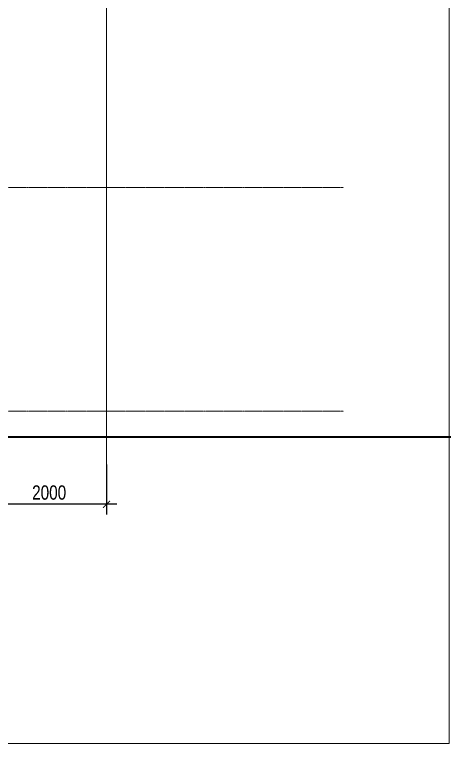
# Model space of a CAD drawing. Header units: millimetres. Extents: x 33748 to 451939, y -263262 to 62681.
# Drawn here: x 360864 to 368367, y -29645 to -16928 of the extents above; entities that cross this region are included whole.
import ezdxf

# ---------------------------------------------------------------- set-up
doc = ezdxf.new("R2010")
doc.units = ezdxf.units.MM
doc.header["$PDMODE"] = 98
doc.linetypes.add('CENTER', pattern=[50.8, 31.75, -6.35, 6.35, -6.35])
doc.linetypes.add('HIDDEN', pattern=[0.375, 0.25, -0.125])
doc.layers.get('Defpoints').update_dxf_attribs({"color": 202, "lineweight": 13})
for name, color, linetype, lineweight in [('-CENTER', 143, 'CENTER', 13), ('-RANH GIOI KHU DAT', 12, 'CENTER', 18), ('-WALL', 4, 'Continuous', 35)]:
    doc.layers.add(name, color=color, linetype=linetype, lineweight=lineweight)
doc.layers.add('12. NET DIM', color=9, linetype='Continuous')
doc.styles.add('AVANH', font='', dxfattribs={"width": 0.8})
doc.styles.get('AVANH').set_extended_font_data('.VnAvantH')
doc.dimstyles.new('C_100A3', dxfattribs={"dimscale": 100, "dimtxt": 2.5, "dimasz": 1.2, "dimexe": 1.8, "dimexo": 0, "dimgap": 0.75, "dimtad": 1, "dimdec": 0, "dimzin": 0, "dimdsep": 46, "dimtxsty": 'AVANH', "dimblk": 'ARCHTICK', "dimcen": 0, "dimdle": 1.8, "dimclrd": 256, "dimclre": 256, "dimclrt": 7, "dimadec": 0, "dimazin": 0, "dimtfac": 0.0001, "dimtdec": 0, "dimtix": 1, "dimtmove": 2, "dimatfit": 3, "dimldrblk": 'ARCHTICK', "dimfxl": 1.8, "dimtolj": 1, "dimtzin": 0, "dimarcsym": 0})

# ---------------------------------------------------------------- blocks, each defined once
blk = doc.blocks.new('_ARCHTICK')
at = {"const_width": 0.15}
blk.add_lwpolyline([(-0.5, -0.5), (0.5, 0.5)], dxfattribs=at)
blk = doc.blocks.new('*D370')
at = {"layer": '12. NET DIM', "lineweight": -2, "transparency": 16777216}
for p, q in [((360468, -24776), (360468, -25653)), ((362469, -24776), (362469, -25653)), ((362649, -25473), (360288, -25473))]:
    blk.add_line(p, q, dxfattribs=at)
at = {"layer": 'Defpoints', "color": 0, "transparency": 16777216}
for p in [(360468, -24776), (362469, -24776), (360468, -25473)]:
    blk.add_point(p, dxfattribs=at)
at = {"layer": '12. NET DIM', "lineweight": -2, "transparency": 16777216, "xscale": 120, "yscale": 120, "zscale": 120, "rotation": 180}
blk.add_blockref('_ARCHTICK', (360468, -25473), dxfattribs=at)
at = {"layer": '12. NET DIM', "lineweight": -2, "transparency": 16777216, "xscale": 120, "yscale": 120, "zscale": 120}
blk.add_blockref('_ARCHTICK', (362469, -25473), dxfattribs=at)
at = {"layer": '12. NET DIM', "color": 7, "transparency": 16777216, "insert": (361468, -25269), "char_height": 250, "attachment_point": 5, "style": 'AVANH'}
blk.add_mtext('\\A1;2000', dxfattribs=at)

msp = doc.modelspace()

# ---------------------------------------------------------------- linework, layer by layer
at = {"layer": '-CENTER', "ltscale": 0.1}
for p, q in [((341868.6, -19946.8), (366607.6, -19946.8)), ((341868.6, -23846.8), (366607.6, -23846.8))]:
    msp.add_line(p, q, dxfattribs=at)
at = {"layer": '-RANH GIOI KHU DAT', "linetype": 'HIDDEN', "ltscale": 10}
msp.add_lwpolyline([(362468.6, -25159.7), (362468.6, -8881.1)], dxfattribs=at)
at = {"layer": '-WALL'}
msp.add_line((273947.2, -24296.8), (399947.2, -24296.8), dxfattribs=at)
at = {"layer": 'Defpoints'}
msp.add_lwpolyline([(336947.2, -29645.1), (368447.2, -29645.1), (368447.2, -7370.1), (336947.2, -7370.1)], close=True, dxfattribs=at)

# ---------------------------------------------------------------- dimensions: what is measured, and where the dimension line sits
at = {"layer": '12. NET DIM'}
dim = msp.add_linear_dim(base=(360468.3, -25473.4), p1=(362468.6, -24775.7), p2=(360468.3, -24775.7), dimstyle='C_100A3', dxfattribs=at)
dim.commit()
dim.dimension.update_dxf_attribs({"geometry": '*D370', "text_midpoint": (361468.5, -25269.1)})

doc.saveas('drawing.dxf')
